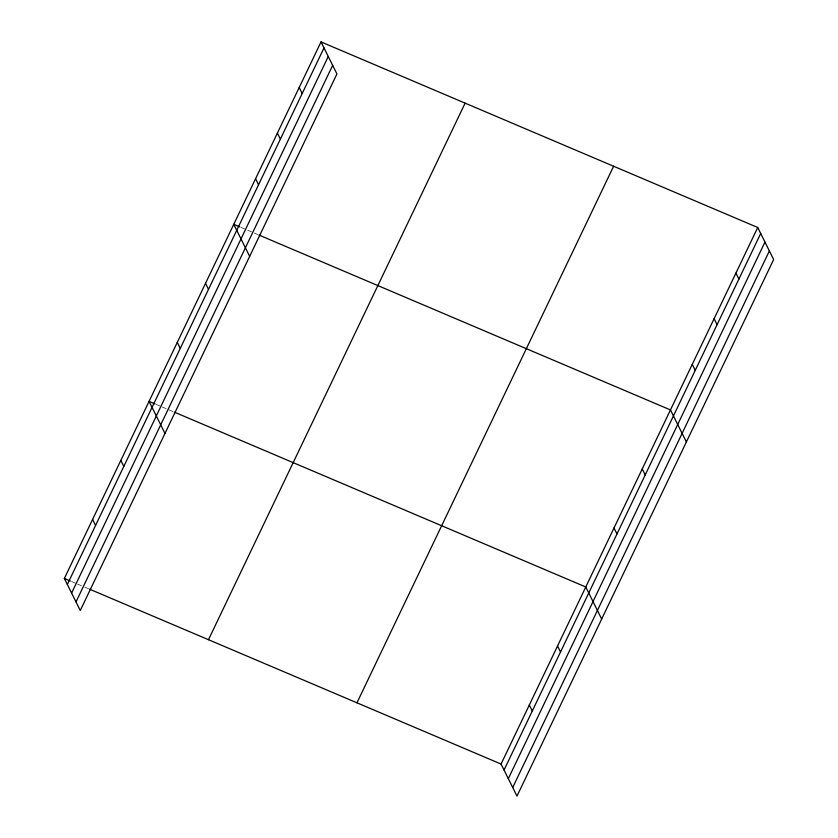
<?xml version="1.0" encoding="UTF-8"?>
<svg xmlns="http://www.w3.org/2000/svg" width="838" height="838" viewBox="0 0 838 838"><rect width="100%" height="100%" fill="white"/><g stroke="black" fill="none" stroke-linecap="round" stroke-linejoin="round"><path stroke-width="0.63" stroke-dasharray="4.19 3.14" d="M240.967 227.391L252.971 232.493M254.176 233.006L257.779 234.535M156.266 404.45L161.074 406.493M162.268 407.006L173.078 411.605M71.565 581.52L76.373 583.562M77.578 584.076L83.58 586.621M84.785 587.134L89.582 589.177"/><path stroke-width="1.26" d="M321.017 41.9L336.928 73.943L80.27 610.504L64.358 578.461L321.017 41.9L757.73 227.496L773.642 259.539L516.983 796.1L501.072 764.057L89.582 589.177M67.344 584.453L324.002 47.902M71.607 593.053L328.266 56.492M76.007 601.904L332.665 65.354M208.473 639.708L465.132 103.147M356.957 702.81L613.615 166.249M501.072 764.057L757.73 227.496M504.047 770.049L760.705 233.498M508.32 778.649L764.968 242.088M512.709 787.5L769.368 250.95M239.762 226.878L233.76 224.333L249.661 256.376M258.973 235.049L670.463 409.929L686.374 441.972M155.061 403.947L149.059 401.392L164.971 433.435M174.283 412.107L585.772 586.988L601.674 619.041M64.358 578.461L70.371 581.006M735.911 273.104L738.896 279.106M714.102 318.712L717.077 324.715M692.282 364.321L695.257 370.323M642.233 468.945L645.208 474.947M614.003 527.971L616.978 533.963M299.208 87.508L302.183 93.51M557.532 646.014L560.517 652.006M277.388 133.116L280.363 139.118M529.302 705.03L532.287 711.033M255.569 178.724L258.554 184.716M205.519 283.349L208.505 289.351M177.289 342.375L180.275 348.367M120.829 460.418L123.804 466.41M92.599 519.434L95.574 525.436"/></g></svg>
